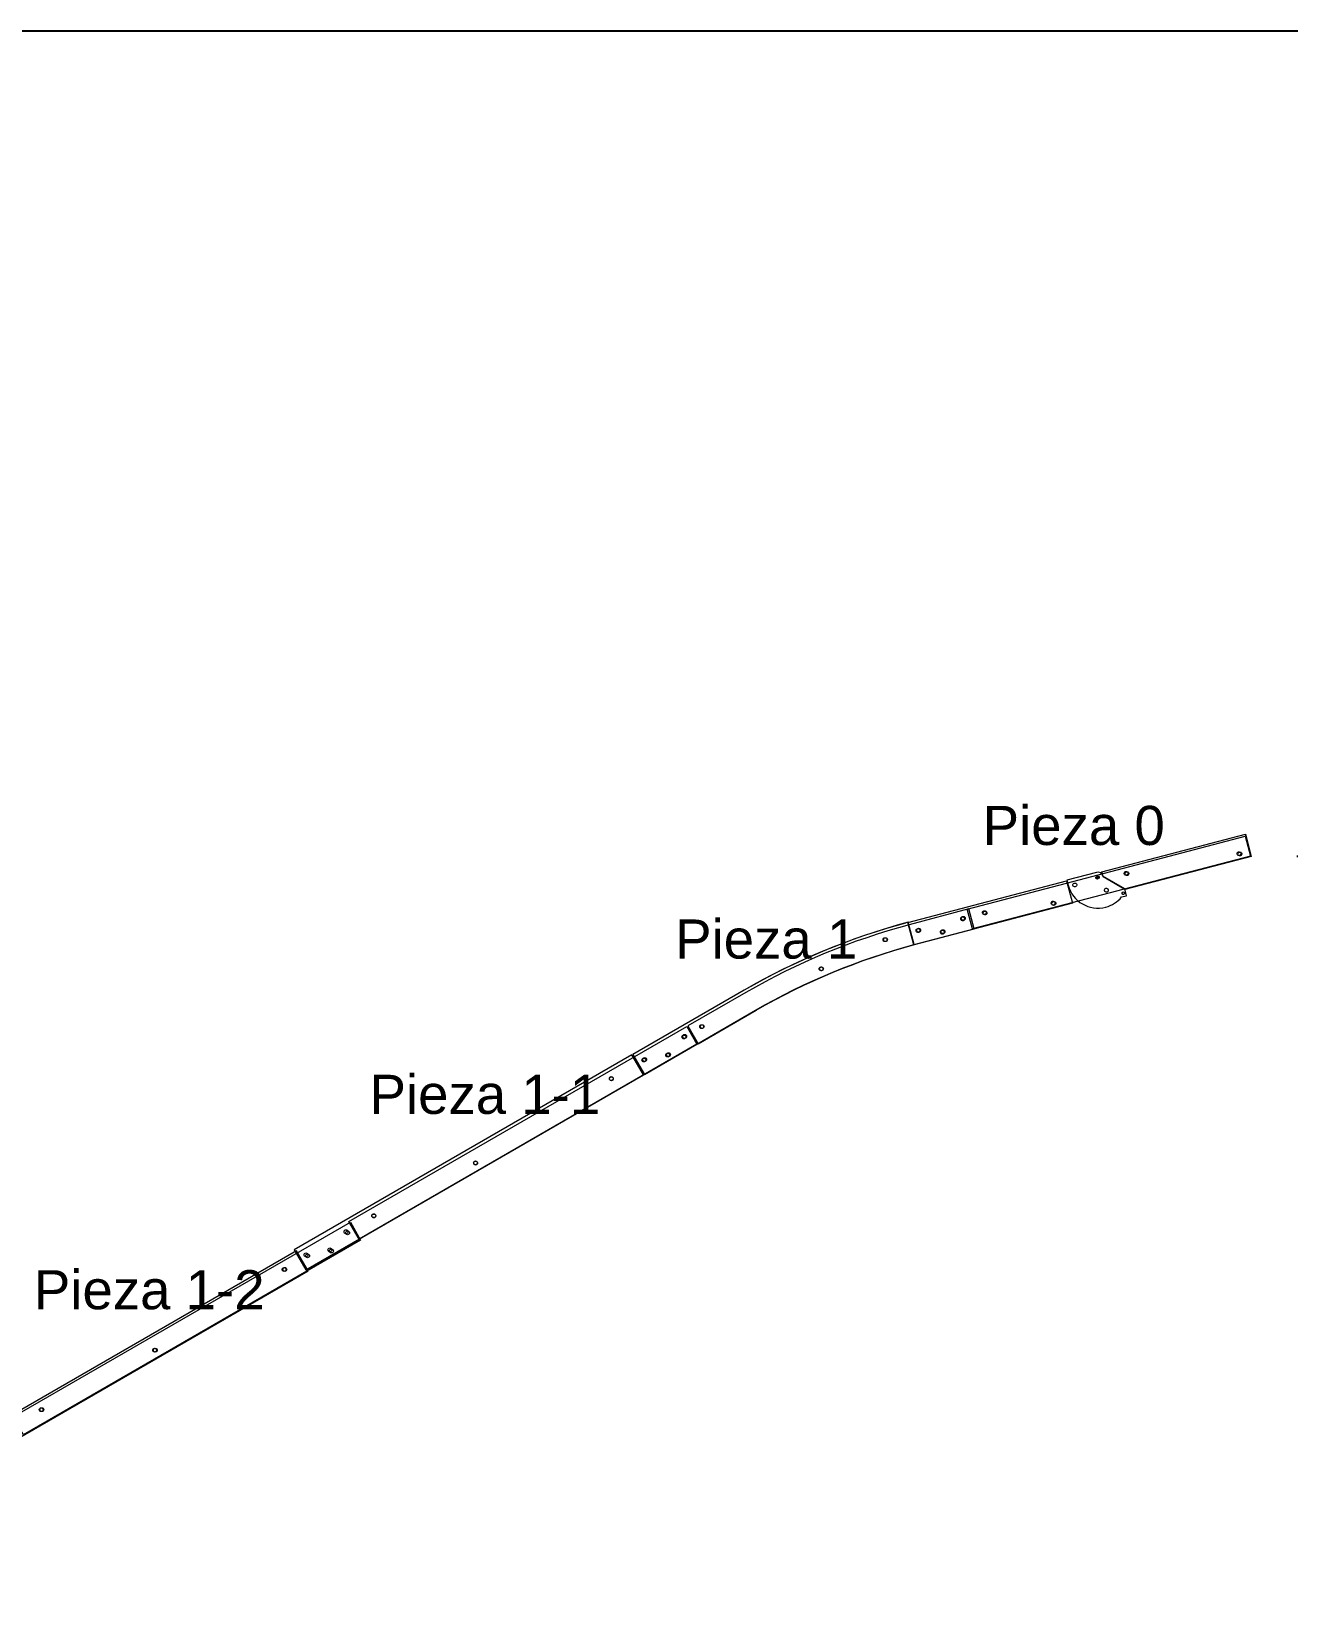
# Model space of a CAD drawing. Header units: millimetres. Extents: x -47944 to 26607, y -7127 to 10342.
# Drawn here: x -37743 to -35029, y -690 to 2684 of the extents above; entities that cross this region are included whole.
import ezdxf

# ---------------------------------------------------------------- set-up
doc = ezdxf.new("R2010")
doc.units = ezdxf.units.MM
doc.header["$MEASUREMENT"] = 0
doc.layers.add('CORTE', color=5, linetype='Continuous', lineweight=0)
doc.layers.add('MARCADO DE PISTAS', color=1, linetype='Continuous', lineweight=0)
doc.layers.add('PREDETERMINADO', color=7, linetype='Continuous')
doc.styles.add('PREDETERMINADO', font='arial.ttf')
doc.dimstyles.new('ESTILO DE COTA 01', dxfattribs={"dimscale": 200, "dimtxt": 1, "dimasz": 1, "dimexe": 0.5, "dimexo": 0.5, "dimgap": 0.09, "dimtad": 1, "dimtoh": 1, "dimzin": 1, "dimdsep": 46, "dimtxsty": 'PREDETERMINADO', "dimcen": 0.5, "dimazin": 0, "dimtfac": 1, "dimtdec": 4, "dimtix": 1, "dimtmove": 0, "dimatfit": 3, "dimfxl": 1, "dimtolj": 1, "dimtzin": 1, "dimarcsym": 0})

# ---------------------------------------------------------------- blocks, each defined once
blk = doc.blocks.new('BLOCK 165')
at = {"layer": 'CORTE', "color": 255, "lineweight": 5}
blk.add_open_spline([(8.8336, 5.2893), (8.8336, 5.2924), (8.8311, 5.2949), (8.828, 5.2949), (8.8249, 5.2949), (8.8224, 5.2924), (8.8224, 5.2893), (8.8224, 5.2862), (8.8249, 5.2837), (8.828, 5.2837), (8.8311, 5.2837), (8.8336, 5.2862), (8.8336, 5.2893), (8.8336, 5.2893), (8.8336, 5.2893), (8.8336, 5.2893)], degree=3, knots=[0, 0, 0, 0, 1, 1, 1, 2, 2, 2, 3, 3, 3, 4, 4, 4, 5, 5, 5, 5], dxfattribs=at)
blk = doc.blocks.new('BLOCK 166')
at = {"layer": 'CORTE', "color": 255, "lineweight": 5}
blk.add_open_spline([(9.1295, 5.443), (9.1295, 5.4461), (9.127, 5.4486), (9.1239, 5.4486), (9.1208, 5.4486), (9.1183, 5.4461), (9.1183, 5.443), (9.1183, 5.4399), (9.1208, 5.4373), (9.1239, 5.4373), (9.127, 5.4373), (9.1295, 5.4399), (9.1295, 5.443), (9.1295, 5.443), (9.1295, 5.443), (9.1295, 5.443)], degree=3, knots=[0, 0, 0, 0, 1, 1, 1, 2, 2, 2, 3, 3, 3, 4, 4, 4, 5, 5, 5, 5], dxfattribs=at)
blk = doc.blocks.new('BLOCK 167')
at = {"layer": 'CORTE', "color": 255, "lineweight": 5}
blk.add_open_spline([(9.5245, 5.6882), (9.5245, 5.6913), (9.522, 5.6938), (9.5189, 5.6938), (9.5158, 5.6938), (9.5133, 5.6913), (9.5133, 5.6882), (9.5133, 5.6851), (9.5158, 5.6826), (9.5189, 5.6826), (9.522, 5.6826), (9.5245, 5.6851), (9.5245, 5.6882), (9.5245, 5.6882), (9.5245, 5.6882), (9.5245, 5.6882)], degree=3, knots=[0, 0, 0, 0, 1, 1, 1, 2, 2, 2, 3, 3, 3, 4, 4, 4, 5, 5, 5, 5], dxfattribs=at)
blk = doc.blocks.new('BLOCK 168')
at = {"layer": 'CORTE', "color": 255, "lineweight": 5}
blk.add_lwpolyline([(9.579, 5.7574), (8.5965, 5.1902), (8.6301, 5.132), (9.6126, 5.6992), (9.579, 5.7574)], dxfattribs=at)
blk = doc.blocks.new('BLOCK 169')
at = {"layer": 'CORTE', "color": 255, "lineweight": 5}
blk.add_open_spline([(8.6365, 5.1755), (8.6365, 5.1787), (8.634, 5.1812), (8.6309, 5.1812), (8.6277, 5.1812), (8.6252, 5.1787), (8.6252, 5.1755), (8.6252, 5.1724), (8.6277, 5.1699), (8.6309, 5.1699), (8.634, 5.1699), (8.6365, 5.1724), (8.6365, 5.1755), (8.6365, 5.1755), (8.6365, 5.1755), (8.6365, 5.1755)], degree=3, knots=[0, 0, 0, 0, 1, 1, 1, 2, 2, 2, 3, 3, 3, 4, 4, 4, 5, 5, 5, 5], dxfattribs=at)
blk = doc.blocks.new('BLOCK 170')
at = {"layer": 'CORTE', "color": 255, "lineweight": 5}
blk.add_open_spline([(8.7059, 5.1897), (8.7059, 5.1929), (8.7033, 5.1954), (8.7002, 5.1954), (8.6971, 5.1954), (8.6946, 5.1929), (8.6946, 5.1897), (8.6946, 5.1866), (8.6971, 5.184), (8.7002, 5.184), (8.7033, 5.184), (8.7059, 5.1866), (8.7059, 5.1897), (8.7059, 5.1897), (8.7059, 5.1897), (8.7059, 5.1897)], degree=3, knots=[0, 0, 0, 0, 1, 1, 1, 2, 2, 2, 3, 3, 3, 4, 4, 4, 5, 5, 5, 5], dxfattribs=at)
blk = doc.blocks.new('BLOCK 171')
at = {"layer": 'CORTE', "color": 255, "lineweight": 5}
blk.add_open_spline([(8.7529, 5.2427), (8.7529, 5.2458), (8.7503, 5.2484), (8.7472, 5.2484), (8.744, 5.2484), (8.7415, 5.2458), (8.7415, 5.2427), (8.7415, 5.2395), (8.744, 5.237), (8.7472, 5.237), (8.7503, 5.237), (8.7529, 5.2395), (8.7529, 5.2427), (8.7529, 5.2427), (8.7529, 5.2427), (8.7529, 5.2427)], degree=3, knots=[0, 0, 0, 0, 1, 1, 1, 2, 2, 2, 3, 3, 3, 4, 4, 4, 5, 5, 5, 5], dxfattribs=at)
blk = doc.blocks.new('BLOCK 164')
at = {"layer": 'CORTE'}
for name in ['BLOCK 168', 'BLOCK 167', 'BLOCK 166', 'BLOCK 165', 'BLOCK 171', 'BLOCK 170', 'BLOCK 169']:
    blk.add_blockref(name, (0, 0), dxfattribs=at)
blk = doc.blocks.new('BLOCK 173')
at = {"layer": 'CORTE', "color": 255, "lineweight": 5}
blk.add_open_spline([(9.0469, 4.7697), (9.0469, 4.7729), (9.0444, 4.7753), (9.0413, 4.7753), (9.0382, 4.7753), (9.0357, 4.7729), (9.0357, 4.7697), (9.0357, 4.7667), (9.0382, 4.7642), (9.0413, 4.7642), (9.0444, 4.7642), (9.0469, 4.7667), (9.0469, 4.7697), (9.0469, 4.7697), (9.0469, 4.7697), (9.0469, 4.7697)], degree=3, knots=[0, 0, 0, 0, 1, 1, 1, 2, 2, 2, 3, 3, 3, 4, 4, 4, 5, 5, 5, 5], dxfattribs=at)
blk = doc.blocks.new('BLOCK 174')
at = {"layer": 'CORTE', "color": 255, "lineweight": 5}
blk.add_open_spline([(9.3429, 4.9234), (9.3429, 4.9265), (9.3403, 4.929), (9.3373, 4.929), (9.3342, 4.929), (9.3317, 4.9265), (9.3317, 4.9234), (9.3317, 4.9203), (9.3342, 4.9178), (9.3373, 4.9178), (9.3403, 4.9178), (9.3429, 4.9203), (9.3429, 4.9234), (9.3429, 4.9234), (9.3429, 4.9234), (9.3429, 4.9234)], degree=3, knots=[0, 0, 0, 0, 1, 1, 1, 2, 2, 2, 3, 3, 3, 4, 4, 4, 5, 5, 5, 5], dxfattribs=at)
blk = doc.blocks.new('BLOCK 175')
at = {"layer": 'CORTE', "color": 255, "lineweight": 5}
blk.add_open_spline([(9.7378, 5.1686), (9.7378, 5.1718), (9.7353, 5.1742), (9.7322, 5.1742), (9.7291, 5.1742), (9.7267, 5.1718), (9.7267, 5.1686), (9.7267, 5.1656), (9.7291, 5.163), (9.7322, 5.163), (9.7353, 5.163), (9.7378, 5.1656), (9.7378, 5.1686), (9.7378, 5.1686), (9.7378, 5.1686), (9.7378, 5.1686)], degree=3, knots=[0, 0, 0, 0, 1, 1, 1, 2, 2, 2, 3, 3, 3, 4, 4, 4, 5, 5, 5, 5], dxfattribs=at)
blk = doc.blocks.new('BLOCK 176')
at = {"layer": 'CORTE', "color": 255, "lineweight": 5}
blk.add_lwpolyline([(9.981, 5.2692), (8.9986, 4.702), (8.9687, 4.7537), (9.9512, 5.3209), (9.981, 5.2692)], dxfattribs=at)
blk = doc.blocks.new('BLOCK 177')
at = {"layer": 'CORTE', "color": 255, "lineweight": 5}
blk.add_open_spline([(9.8323, 5.2231), (9.8323, 5.2263), (9.8298, 5.2288), (9.8266, 5.2288), (9.8235, 5.2288), (9.821, 5.2263), (9.821, 5.2231), (9.821, 5.22), (9.8235, 5.2175), (9.8266, 5.2175), (9.8298, 5.2175), (9.8323, 5.22), (9.8323, 5.2231), (9.8323, 5.2231), (9.8323, 5.2231), (9.8323, 5.2231)], degree=3, knots=[0, 0, 0, 0, 1, 1, 1, 2, 2, 2, 3, 3, 3, 4, 4, 4, 5, 5, 5, 5], dxfattribs=at)
blk = doc.blocks.new('BLOCK 178')
at = {"layer": 'CORTE', "color": 255, "lineweight": 5}
blk.add_open_spline([(9.9017, 5.2374), (9.9017, 5.2405), (9.8992, 5.243), (9.896, 5.243), (9.8929, 5.243), (9.8903, 5.2405), (9.8903, 5.2374), (9.8903, 5.2342), (9.8929, 5.2317), (9.896, 5.2317), (9.8992, 5.2317), (9.9017, 5.2342), (9.9017, 5.2374), (9.9017, 5.2374), (9.9017, 5.2374), (9.9017, 5.2374)], degree=3, knots=[0, 0, 0, 0, 1, 1, 1, 2, 2, 2, 3, 3, 3, 4, 4, 4, 5, 5, 5, 5], dxfattribs=at)
blk = doc.blocks.new('BLOCK 179')
at = {"layer": 'CORTE', "color": 255, "lineweight": 5}
blk.add_open_spline([(9.9487, 5.2903), (9.9487, 5.2935), (9.9462, 5.296), (9.943, 5.296), (9.9399, 5.296), (9.9373, 5.2935), (9.9373, 5.2903), (9.9373, 5.2872), (9.9399, 5.2847), (9.943, 5.2847), (9.9462, 5.2847), (9.9487, 5.2872), (9.9487, 5.2903), (9.9487, 5.2903), (9.9487, 5.2903), (9.9487, 5.2903)], degree=3, knots=[0, 0, 0, 0, 1, 1, 1, 2, 2, 2, 3, 3, 3, 4, 4, 4, 5, 5, 5, 5], dxfattribs=at)
blk = doc.blocks.new('BLOCK 172')
at = {"layer": 'CORTE'}
for name in ['BLOCK 176', 'BLOCK 179', 'BLOCK 178', 'BLOCK 177', 'BLOCK 175', 'BLOCK 174', 'BLOCK 173']:
    blk.add_blockref(name, (0, 0), dxfattribs=at)
blk = doc.blocks.new('*D266')
at = {"layer": 'Defpoints', "color": 0}
for p in [(-35111.9, 903.8), (-35111.9, -1076.2), (-34524.3, -1076.2)]:
    blk.add_point(p, dxfattribs=at)
at = {"layer": 'MARCADO DE PISTAS', "color": 0, "lineweight": -2}
for p, q in [((-35011.9, 903.8), (-34424.3, 903.8)), ((-34524.3, 703.8), (-34524.3, -876.2)), ((-35011.9, -1076.2), (-34424.3, -1076.2))]:
    blk.add_line(p, q, dxfattribs=at)
at = {"layer": 'MARCADO DE PISTAS', "color": 0}
for points in [[(-34491, 703.8), (-34557.7, 703.8), (-34524.3, 903.8)], [(-34557.7, -876.2), (-34491, -876.2), (-34524.3, -1076.2)]]:
    blk.add_solid(points, dxfattribs=at)
at = {"layer": 'MARCADO DE PISTAS', "color": 0, "insert": (-34644.4, -86.2), "char_height": 200, "attachment_point": 5, "rotation": 90, "style": 'PREDETERMINADO'}
blk.add_mtext('\\A1;1979.94', dxfattribs=at)
blk = doc.blocks.new('BLOCK 189')
at = {"layer": 'CORTE', "color": 255, "lineweight": 5}
blk.add_open_spline([(9.9826, 5.4444), (9.9826, 5.4475), (9.98, 5.45), (9.977, 5.45), (9.9738, 5.45), (9.9713, 5.4475), (9.9713, 5.4444), (9.9713, 5.4414), (9.9738, 5.4389), (9.977, 5.4389), (9.98, 5.4389), (9.9826, 5.4414), (9.9826, 5.4444), (9.9826, 5.4444), (9.9826, 5.4444), (9.9826, 5.4444)], degree=3, knots=[0, 0, 0, 0, 1, 1, 1, 2, 2, 2, 3, 3, 3, 4, 4, 4, 5, 5, 5, 5], dxfattribs=at)
blk = doc.blocks.new('BLOCK 190')
at = {"layer": 'CORTE', "color": 255, "lineweight": 5}
blk.add_open_spline([(10.3297, 5.6125), (10.3297, 5.6156), (10.3272, 5.6181), (10.3241, 5.6181), (10.321, 5.6181), (10.3185, 5.6156), (10.3185, 5.6125), (10.3185, 5.6094), (10.321, 5.6069), (10.3241, 5.6069), (10.3272, 5.6069), (10.3297, 5.6094), (10.3297, 5.6125), (10.3297, 5.6125), (10.3297, 5.6125), (10.3297, 5.6125)], degree=3, knots=[0, 0, 0, 0, 1, 1, 1, 2, 2, 2, 3, 3, 3, 4, 4, 4, 5, 5, 5, 5], dxfattribs=at)
blk = doc.blocks.new('BLOCK 191')
at = {"layer": 'CORTE', "color": 255, "lineweight": 5}
blk.add_open_spline([(10.5157, 5.6972), (10.5157, 5.7003), (10.5132, 5.7028), (10.5102, 5.7028), (10.5071, 5.7028), (10.5046, 5.7003), (10.5046, 5.6972), (10.5046, 5.6941), (10.5071, 5.6916), (10.5102, 5.6916), (10.5132, 5.6916), (10.5157, 5.6941), (10.5157, 5.6972), (10.5157, 5.6972), (10.5157, 5.6972), (10.5157, 5.6972)], degree=3, knots=[0, 0, 0, 0, 1, 1, 1, 2, 2, 2, 3, 3, 3, 4, 4, 4, 5, 5, 5, 5], dxfattribs=at)
blk = doc.blocks.new('BLOCK 192')
at = {"layer": 'CORTE', "color": 255, "lineweight": 5}
blk.add_open_spline([(10.7676, 5.7292), (10.7676, 5.7292), (10.5946, 5.6828), (10.5946, 5.6828), (10.4333, 5.6396), (10.2784, 5.5754), (10.1338, 5.4919), (10.1338, 5.4919), (9.9654, 5.3947), (9.9654, 5.3947), (9.9654, 5.3947), (9.9356, 5.4464), (9.9356, 5.4464), (9.9356, 5.4464), (10.1039, 5.5436), (10.1039, 5.5436), (10.2531, 5.6297), (10.4128, 5.6959), (10.5792, 5.7405), (10.5792, 5.7405), (10.7522, 5.7868), (10.7522, 5.7868), (10.7522, 5.7868), (10.7676, 5.7292), (10.7676, 5.7292)], degree=3, knots=[0, 0, 0, 0, 1, 1, 1, 2, 2, 2, 3, 3, 3, 4, 4, 4, 5, 5, 5, 6, 6, 6, 7, 7, 7, 8, 8, 8, 8], dxfattribs=at)
blk = doc.blocks.new('BLOCK 193')
at = {"layer": 'CORTE', "color": 255, "lineweight": 5}
blk.add_open_spline([(10.6123, 5.7246), (10.6123, 5.7278), (10.6097, 5.7303), (10.6066, 5.7303), (10.6035, 5.7303), (10.6009, 5.7278), (10.6009, 5.7246), (10.6009, 5.7215), (10.6035, 5.719), (10.6066, 5.719), (10.6097, 5.719), (10.6123, 5.7215), (10.6123, 5.7246), (10.6123, 5.7246), (10.6123, 5.7246), (10.6123, 5.7246)], degree=3, knots=[0, 0, 0, 0, 1, 1, 1, 2, 2, 2, 3, 3, 3, 4, 4, 4, 5, 5, 5, 5], dxfattribs=at)
blk = doc.blocks.new('BLOCK 194')
at = {"layer": 'CORTE', "color": 255, "lineweight": 5}
blk.add_open_spline([(10.6829, 5.7204), (10.6829, 5.7235), (10.6804, 5.7261), (10.6773, 5.7261), (10.6741, 5.7261), (10.6716, 5.7235), (10.6716, 5.7204), (10.6716, 5.7173), (10.6741, 5.7147), (10.6773, 5.7147), (10.6804, 5.7147), (10.6829, 5.7173), (10.6829, 5.7204), (10.6829, 5.7204), (10.6829, 5.7204), (10.6829, 5.7204)], degree=3, knots=[0, 0, 0, 0, 1, 1, 1, 2, 2, 2, 3, 3, 3, 4, 4, 4, 5, 5, 5, 5], dxfattribs=at)
blk = doc.blocks.new('BLOCK 195')
at = {"layer": 'CORTE', "color": 255, "lineweight": 5}
blk.add_open_spline([(10.742, 5.7594), (10.742, 5.7625), (10.7395, 5.7651), (10.7363, 5.7651), (10.7332, 5.7651), (10.7307, 5.7625), (10.7307, 5.7594), (10.7307, 5.7563), (10.7332, 5.7537), (10.7363, 5.7537), (10.7395, 5.7537), (10.742, 5.7563), (10.742, 5.7594), (10.742, 5.7594), (10.742, 5.7594), (10.742, 5.7594)], degree=3, knots=[0, 0, 0, 0, 1, 1, 1, 2, 2, 2, 3, 3, 3, 4, 4, 4, 5, 5, 5, 5], dxfattribs=at)
blk = doc.blocks.new('BLOCK 188')
at = {"layer": 'CORTE'}
for name in ['BLOCK 192', 'BLOCK 193', 'BLOCK 195', 'BLOCK 191', 'BLOCK 194', 'BLOCK 190', 'BLOCK 189']:
    blk.add_blockref(name, (0, 0), dxfattribs=at)
blk = doc.blocks.new('BLOCK 277')
at = {"layer": 'CORTE', "color": 255, "lineweight": 5}
blk.add_lwpolyline([(11.829, 5.856), (11.2916, 5.856), (10.9931, 5.856), (10.9931, 5.9157), (11.2916, 5.9157), (11.829, 5.9157), (11.829, 5.856)], dxfattribs=at)
blk = doc.blocks.new('BLOCK 278')
at = {"layer": 'CORTE', "color": 255, "lineweight": 5}
blk.add_open_spline([(11.0438, 5.8933), (11.0438, 5.8964), (11.0413, 5.8989), (11.0382, 5.8989), (11.0351, 5.8989), (11.0326, 5.8964), (11.0326, 5.8933), (11.0326, 5.8902), (11.0351, 5.8877), (11.0382, 5.8877), (11.0413, 5.8877), (11.0438, 5.8902), (11.0438, 5.8933), (11.0438, 5.8933), (11.0438, 5.8933), (11.0438, 5.8933)], degree=3, knots=[0, 0, 0, 0, 1, 1, 1, 2, 2, 2, 3, 3, 3, 4, 4, 4, 5, 5, 5, 5], dxfattribs=at)
blk = doc.blocks.new('BLOCK 279')
at = {"layer": 'CORTE', "color": 255, "lineweight": 5}
blk.add_open_spline([(11.0438, 5.8933), (11.0438, 5.8964), (11.0413, 5.8989), (11.0382, 5.8989), (11.0351, 5.8989), (11.0326, 5.8964), (11.0326, 5.8933), (11.0326, 5.8902), (11.0351, 5.8877), (11.0382, 5.8877), (11.0413, 5.8877), (11.0438, 5.8902), (11.0438, 5.8933), (11.0438, 5.8933), (11.0438, 5.8933), (11.0438, 5.8933)], degree=3, knots=[0, 0, 0, 0, 1, 1, 1, 2, 2, 2, 3, 3, 3, 4, 4, 4, 5, 5, 5, 5], dxfattribs=at)
blk = doc.blocks.new('BLOCK 280')
at = {"layer": 'CORTE', "color": 255, "lineweight": 5}
blk.add_open_spline([(11.2443, 5.8693), (11.2443, 5.8724), (11.2418, 5.8749), (11.2387, 5.8749), (11.2356, 5.8749), (11.2331, 5.8724), (11.2331, 5.8693), (11.2331, 5.8662), (11.2356, 5.8637), (11.2387, 5.8637), (11.2418, 5.8637), (11.2443, 5.8662), (11.2443, 5.8693), (11.2443, 5.8693), (11.2443, 5.8693), (11.2443, 5.8693)], degree=3, knots=[0, 0, 0, 0, 1, 1, 1, 2, 2, 2, 3, 3, 3, 4, 4, 4, 5, 5, 5, 5], dxfattribs=at)
blk = doc.blocks.new('BLOCK 281')
at = {"layer": 'CORTE', "color": 255, "lineweight": 5}
blk.add_open_spline([(11.4719, 5.8992), (11.4719, 5.9023), (11.4694, 5.9048), (11.4663, 5.9048), (11.4632, 5.9048), (11.4607, 5.9023), (11.4607, 5.8992), (11.4607, 5.8961), (11.4632, 5.8936), (11.4663, 5.8936), (11.4694, 5.8936), (11.4719, 5.8961), (11.4719, 5.8992), (11.4719, 5.8992), (11.4719, 5.8992), (11.4719, 5.8992)], degree=3, knots=[0, 0, 0, 0, 1, 1, 1, 2, 2, 2, 3, 3, 3, 4, 4, 4, 5, 5, 5, 5], dxfattribs=at)
blk = doc.blocks.new('BLOCK 282')
at = {"layer": 'CORTE', "color": 255, "lineweight": 5}
blk.add_open_spline([(11.804, 5.8712), (11.804, 5.8743), (11.8015, 5.8768), (11.7985, 5.8768), (11.7954, 5.8768), (11.7928, 5.8743), (11.7928, 5.8712), (11.7928, 5.8681), (11.7954, 5.8656), (11.7985, 5.8656), (11.8015, 5.8656), (11.804, 5.8681), (11.804, 5.8712), (11.804, 5.8712), (11.804, 5.8712), (11.804, 5.8712)], degree=3, knots=[0, 0, 0, 0, 1, 1, 1, 2, 2, 2, 3, 3, 3, 4, 4, 4, 5, 5, 5, 5], dxfattribs=at)
blk = doc.blocks.new('BLOCK 283')
at = {"layer": 'CORTE', "color": 255, "lineweight": 5}
blk.add_open_spline([(11.3849, 5.9083), (11.3849, 5.9103), (11.3832, 5.912), (11.3812, 5.912), (11.3791, 5.912), (11.3775, 5.9103), (11.3775, 5.9083), (11.3775, 5.9062), (11.3791, 5.9045), (11.3812, 5.9045), (11.3832, 5.9045), (11.3849, 5.9062), (11.3849, 5.9083)], degree=3, knots=[0, 0, 0, 0, 1, 1, 1, 2, 2, 2, 3, 3, 3, 4, 4, 4, 4], dxfattribs=at)
blk = doc.blocks.new('BLOCK 276')
at = {"layer": 'CORTE'}
for name in ['BLOCK 277', 'BLOCK 278', 'BLOCK 279', 'BLOCK 280', 'BLOCK 283', 'BLOCK 281', 'BLOCK 282']:
    blk.add_blockref(name, (0, 0), dxfattribs=at)
blk = doc.blocks.new('BLOCK 257')
at = {"layer": 'CORTE', "color": 255, "lineweight": 5}
blk.add_open_spline([(11.2916, 6.0839), (11.2916, 6.0344), (11.3317, 5.9944), (11.3812, 5.9944), (11.3999, 5.9944), (11.4182, 6.0002), (11.4334, 6.0112)], degree=3, knots=[0, 0, 0, 0, 1, 1, 1, 2, 2, 2, 2], dxfattribs=at)
blk = doc.blocks.new('BLOCK 258')
at = {"layer": 'CORTE', "color": 255, "lineweight": 5}
blk.add_lwpolyline([(11.2916, 6.0988), (11.2916, 6.0839)], dxfattribs=at)
blk = doc.blocks.new('BLOCK 259')
at = {"layer": 'CORTE', "color": 255, "lineweight": 5}
blk.add_lwpolyline([(11.3812, 6.0988), (11.2916, 6.0988)], dxfattribs=at)
blk = doc.blocks.new('BLOCK 260')
at = {"layer": 'CORTE', "color": 255, "lineweight": 5}
blk.add_open_spline([(11.3961, 6.0839), (11.3961, 6.0922), (11.3894, 6.0988), (11.3812, 6.0988)], degree=3, dxfattribs=at)
blk = doc.blocks.new('BLOCK 261')
at = {"layer": 'CORTE', "color": 255, "lineweight": 5}
blk.add_lwpolyline([(11.4484, 6.0317), (11.3961, 6.0839)], dxfattribs=at)
blk = doc.blocks.new('BLOCK 262')
at = {"layer": 'CORTE', "color": 255, "lineweight": 5}
blk.add_open_spline([(11.3849, 6.0839), (11.3849, 6.086), (11.3832, 6.0876), (11.3812, 6.0876), (11.3791, 6.0876), (11.3775, 6.086), (11.3775, 6.0839), (11.3775, 6.0818), (11.3791, 6.0802), (11.3812, 6.0802), (11.3832, 6.0802), (11.3849, 6.0818), (11.3849, 6.0839)], degree=3, knots=[0, 0, 0, 0, 1, 1, 1, 2, 2, 2, 3, 3, 3, 4, 4, 4, 4], dxfattribs=at)
blk = doc.blocks.new('BLOCK 263')
at = {"layer": 'CORTE', "color": 255, "lineweight": 5}
blk.add_open_spline([(11.4446, 6.0206), (11.4446, 6.0226), (11.4429, 6.0243), (11.4409, 6.0243), (11.4388, 6.0243), (11.4371, 6.0226), (11.4371, 6.0206), (11.4371, 6.0185), (11.4388, 6.0168), (11.4409, 6.0168), (11.4429, 6.0168), (11.4446, 6.0185), (11.4446, 6.0206), (11.4446, 6.0206), (11.4446, 6.0206), (11.4446, 6.0206)], degree=3, knots=[0, 0, 0, 0, 1, 1, 1, 2, 2, 2, 3, 3, 3, 4, 4, 4, 5, 5, 5, 5], dxfattribs=at)
blk = doc.blocks.new('BLOCK 264')
at = {"layer": 'CORTE', "color": 255, "lineweight": 5}
blk.add_lwpolyline([(11.4334, 6.0112), (11.4484, 6.0112)], dxfattribs=at)
blk = doc.blocks.new('BLOCK 265')
at = {"layer": 'CORTE', "color": 255, "lineweight": 5}
blk.add_lwpolyline([(11.4484, 6.0112), (11.4484, 6.0317)], dxfattribs=at)
blk = doc.blocks.new('BLOCK 256')
at = {"layer": 'CORTE'}
for name in ['BLOCK 258', 'BLOCK 259', 'BLOCK 260', 'BLOCK 257', 'BLOCK 262', 'BLOCK 261', 'BLOCK 264', 'BLOCK 263', 'BLOCK 265']:
    blk.add_blockref(name, (0, 0), dxfattribs=at)
blk = doc.blocks.new('BLOCK 266')
at = {"layer": 'CORTE', "color": 255, "lineweight": 5}
blk.add_open_spline([(11.3161, 6.0797), (11.3161, 6.0828), (11.3136, 6.0853), (11.3105, 6.0853), (11.3075, 6.0853), (11.3049, 6.0828), (11.3049, 6.0797), (11.3049, 6.0766), (11.3075, 6.0741), (11.3105, 6.0741), (11.3136, 6.0741), (11.3161, 6.0766), (11.3161, 6.0797), (11.3161, 6.0797), (11.3161, 6.0797), (11.3161, 6.0797)], degree=3, knots=[0, 0, 0, 0, 1, 1, 1, 2, 2, 2, 3, 3, 3, 4, 4, 4, 5, 5, 5, 5], dxfattribs=at)
blk = doc.blocks.new('BLOCK 267')
at = {"layer": 'CORTE', "color": 255, "lineweight": 5}
blk.add_open_spline([(11.401, 6.0417), (11.401, 6.0448), (11.3985, 6.0473), (11.3954, 6.0473), (11.3923, 6.0473), (11.3898, 6.0448), (11.3898, 6.0417), (11.3898, 6.0386), (11.3923, 6.0361), (11.3954, 6.0361), (11.3985, 6.0361), (11.401, 6.0386), (11.401, 6.0417), (11.401, 6.0417), (11.401, 6.0417), (11.401, 6.0417)], degree=3, knots=[0, 0, 0, 0, 1, 1, 1, 2, 2, 2, 3, 3, 3, 4, 4, 4, 5, 5, 5, 5], dxfattribs=at)
blk = doc.blocks.new('BLOCK 255')
at = {"layer": 'CORTE'}
for name in ['BLOCK 256', 'BLOCK 266', 'BLOCK 267']:
    blk.add_blockref(name, (0, 0), dxfattribs=at)
blk = doc.blocks.new('BLOCK 157')
at = {"layer": 'CORTE', "color": 255, "lineweight": 5}
blk.add_open_spline([(8.0636, 4.3494), (8.0636, 4.3525), (8.0611, 4.355), (8.058, 4.355), (8.0549, 4.355), (8.0524, 4.3525), (8.0524, 4.3494), (8.0524, 4.3463), (8.0549, 4.3438), (8.058, 4.3438), (8.0611, 4.3438), (8.0636, 4.3463), (8.0636, 4.3494), (8.0636, 4.3494), (8.0636, 4.3494), (8.0636, 4.3494)], degree=3, knots=[0, 0, 0, 0, 1, 1, 1, 2, 2, 2, 3, 3, 3, 4, 4, 4, 5, 5, 5, 5], dxfattribs=at)
blk = doc.blocks.new('BLOCK 158')
at = {"layer": 'CORTE', "color": 255, "lineweight": 5}
blk.add_open_spline([(8.3936, 4.5227), (8.3936, 4.5258), (8.391, 4.5283), (8.3879, 4.5283), (8.3848, 4.5283), (8.3824, 4.5258), (8.3824, 4.5227), (8.3824, 4.5196), (8.3848, 4.5171), (8.3879, 4.5171), (8.391, 4.5171), (8.3936, 4.5196), (8.3936, 4.5227), (8.3936, 4.5227), (8.3936, 4.5227), (8.3936, 4.5227)], degree=3, knots=[0, 0, 0, 0, 1, 1, 1, 2, 2, 2, 3, 3, 3, 4, 4, 4, 5, 5, 5, 5], dxfattribs=at)
blk = doc.blocks.new('BLOCK 159')
at = {"layer": 'CORTE', "color": 255, "lineweight": 5}
blk.add_open_spline([(8.7701, 4.7573), (8.7701, 4.7604), (8.7676, 4.7629), (8.7645, 4.7629), (8.7615, 4.7629), (8.7589, 4.7604), (8.7589, 4.7573), (8.7589, 4.7543), (8.7615, 4.7517), (8.7645, 4.7517), (8.7676, 4.7517), (8.7701, 4.7543), (8.7701, 4.7573), (8.7701, 4.7573), (8.7701, 4.7573), (8.7701, 4.7573)], degree=3, knots=[0, 0, 0, 0, 1, 1, 1, 2, 2, 2, 3, 3, 3, 4, 4, 4, 5, 5, 5, 5], dxfattribs=at)
blk = doc.blocks.new('BLOCK 160')
at = {"layer": 'CORTE', "color": 255, "lineweight": 5}
blk.add_lwpolyline([(8.0067, 4.2767), (7.9768, 4.3284), (8.9575, 4.8946), (8.9873, 4.8429), (8.0067, 4.2767)], dxfattribs=at)
blk = doc.blocks.new('BLOCK 161')
at = {"layer": 'CORTE', "color": 255, "lineweight": 5}
blk.add_open_spline([(8.8386, 4.7968), (8.8386, 4.8), (8.8361, 4.8025), (8.833, 4.8025), (8.8298, 4.8025), (8.8273, 4.8), (8.8273, 4.7968), (8.8273, 4.7937), (8.8298, 4.7912), (8.833, 4.7912), (8.8361, 4.7912), (8.8386, 4.7937), (8.8386, 4.7968), (8.8386, 4.7968), (8.8386, 4.7968), (8.8386, 4.7968)], degree=3, knots=[0, 0, 0, 0, 1, 1, 1, 2, 2, 2, 3, 3, 3, 4, 4, 4, 5, 5, 5, 5], dxfattribs=at)
blk = doc.blocks.new('BLOCK 162')
at = {"layer": 'CORTE', "color": 255, "lineweight": 5}
blk.add_open_spline([(8.908, 4.811), (8.908, 4.8142), (8.9054, 4.8167), (8.9023, 4.8167), (8.8992, 4.8167), (8.8967, 4.8142), (8.8967, 4.811), (8.8967, 4.8079), (8.8992, 4.8054), (8.9023, 4.8054), (8.9054, 4.8054), (8.908, 4.8079), (8.908, 4.811), (8.908, 4.811), (8.908, 4.811), (8.908, 4.811)], degree=3, knots=[0, 0, 0, 0, 1, 1, 1, 2, 2, 2, 3, 3, 3, 4, 4, 4, 5, 5, 5, 5], dxfattribs=at)
blk = doc.blocks.new('BLOCK 163')
at = {"layer": 'CORTE', "color": 255, "lineweight": 5}
blk.add_open_spline([(8.955, 4.864), (8.955, 4.8671), (8.9524, 4.8697), (8.9493, 4.8697), (8.9462, 4.8697), (8.9436, 4.8671), (8.9436, 4.864), (8.9436, 4.8609), (8.9462, 4.8583), (8.9493, 4.8583), (8.9524, 4.8583), (8.955, 4.8609), (8.955, 4.864), (8.955, 4.864), (8.955, 4.864), (8.955, 4.864)], degree=3, knots=[0, 0, 0, 0, 1, 1, 1, 2, 2, 2, 3, 3, 3, 4, 4, 4, 5, 5, 5, 5], dxfattribs=at)
blk = doc.blocks.new('BLOCK 156')
at = {"layer": 'CORTE'}
for name in ['BLOCK 160', 'BLOCK 163', 'BLOCK 161', 'BLOCK 162', 'BLOCK 159', 'BLOCK 158', 'BLOCK 157']:
    blk.add_blockref(name, (0, 0), dxfattribs=at)
blk = doc.blocks.new('BLOCK 252')
at = {"layer": 'CORTE', "color": 255, "lineweight": 5}
blk.add_open_spline([(11.829, 6.2467), (11.829, 6.2467), (11.829, 6.187), (11.829, 6.187), (11.829, 6.187), (11.829, 6.2542), (11.829, 6.2542), (11.829, 6.2542), (11.829, 6.187), (11.829, 6.187), (11.829, 6.187), (11.4484, 6.187), (11.4484, 6.187), (11.4484, 6.187), (11.3971, 6.2383), (11.3971, 6.2383), (11.3971, 6.2383), (11.3971, 6.2542), (11.3971, 6.2542), (11.3971, 6.2542), (11.829, 6.2542), (11.829, 6.2542)], degree=3, knots=[0, 0, 0, 0, 1, 1, 1, 2, 2, 2, 3, 3, 3, 4, 4, 4, 5, 5, 5, 6, 6, 6, 7, 7, 7, 7], dxfattribs=at)
blk = doc.blocks.new('BLOCK 253')
at = {"layer": 'CORTE', "color": 255, "lineweight": 5}
blk.add_open_spline([(11.4719, 6.2302), (11.4719, 6.2332), (11.4694, 6.2358), (11.4663, 6.2358), (11.4632, 6.2358), (11.4607, 6.2332), (11.4607, 6.2302), (11.4607, 6.2271), (11.4632, 6.2246), (11.4663, 6.2246), (11.4694, 6.2246), (11.4719, 6.2271), (11.4719, 6.2302), (11.4719, 6.2302), (11.4719, 6.2302), (11.4719, 6.2302)], degree=3, knots=[0, 0, 0, 0, 1, 1, 1, 2, 2, 2, 3, 3, 3, 4, 4, 4, 5, 5, 5, 5], dxfattribs=at)
blk = doc.blocks.new('BLOCK 254')
at = {"layer": 'CORTE', "color": 255, "lineweight": 5}
blk.add_open_spline([(11.804, 6.2022), (11.804, 6.2053), (11.8015, 6.2078), (11.7985, 6.2078), (11.7954, 6.2078), (11.7928, 6.2053), (11.7928, 6.2022), (11.7928, 6.1991), (11.7954, 6.1966), (11.7985, 6.1966), (11.8015, 6.1966), (11.804, 6.1991), (11.804, 6.2022), (11.804, 6.2022), (11.804, 6.2022), (11.804, 6.2022)], degree=3, knots=[0, 0, 0, 0, 1, 1, 1, 2, 2, 2, 3, 3, 3, 4, 4, 4, 5, 5, 5, 5], dxfattribs=at)
blk = doc.blocks.new('BLOCK 251')
at = {"layer": 'CORTE'}
for name in ['BLOCK 252', 'BLOCK 253', 'BLOCK 254']:
    blk.add_blockref(name, (0, 0), dxfattribs=at)
blk = doc.blocks.new('BLOCK 269')
at = {"layer": 'CORTE', "color": 255, "lineweight": 5}
blk.add_open_spline([(11.0438, 6.2243), (11.0438, 6.2274), (11.0413, 6.2299), (11.0382, 6.2299), (11.0351, 6.2299), (11.0326, 6.2274), (11.0326, 6.2243), (11.0326, 6.2212), (11.0351, 6.2187), (11.0382, 6.2187), (11.0413, 6.2187), (11.0438, 6.2212), (11.0438, 6.2243), (11.0438, 6.2243), (11.0438, 6.2243), (11.0438, 6.2243)], degree=3, knots=[0, 0, 0, 0, 1, 1, 1, 2, 2, 2, 3, 3, 3, 4, 4, 4, 5, 5, 5, 5], dxfattribs=at)
blk = doc.blocks.new('BLOCK 270')
at = {"layer": 'CORTE', "color": 255, "lineweight": 5}
blk.add_open_spline([(11.0438, 6.2243), (11.0438, 6.2274), (11.0413, 6.2299), (11.0382, 6.2299), (11.0351, 6.2299), (11.0326, 6.2274), (11.0326, 6.2243), (11.0326, 6.2212), (11.0351, 6.2187), (11.0382, 6.2187), (11.0413, 6.2187), (11.0438, 6.2212), (11.0438, 6.2243), (11.0438, 6.2243), (11.0438, 6.2243), (11.0438, 6.2243)], degree=3, knots=[0, 0, 0, 0, 1, 1, 1, 2, 2, 2, 3, 3, 3, 4, 4, 4, 5, 5, 5, 5], dxfattribs=at)
blk = doc.blocks.new('BLOCK 271')
at = {"layer": 'CORTE', "color": 255, "lineweight": 5}
blk.add_lwpolyline([(10.814, 6.187), (10.814, 6.2542), (11.2909, 6.2542), (11.2909, 6.187), (10.814, 6.187)], dxfattribs=at)
blk = doc.blocks.new('BLOCK 272')
at = {"layer": 'CORTE', "color": 255, "lineweight": 5}
blk.add_open_spline([(10.842, 6.2243), (10.842, 6.2274), (10.8395, 6.23), (10.8363, 6.23), (10.8332, 6.23), (10.8307, 6.2274), (10.8307, 6.2243), (10.8307, 6.2212), (10.8332, 6.2186), (10.8363, 6.2186), (10.8395, 6.2186), (10.842, 6.2212), (10.842, 6.2243), (10.842, 6.2243), (10.842, 6.2243), (10.842, 6.2243)], degree=3, knots=[0, 0, 0, 0, 1, 1, 1, 2, 2, 2, 3, 3, 3, 4, 4, 4, 5, 5, 5, 5], dxfattribs=at)
blk = doc.blocks.new('BLOCK 273')
at = {"layer": 'CORTE', "color": 255, "lineweight": 5}
blk.add_open_spline([(10.9092, 6.2019), (10.9092, 6.2051), (10.9066, 6.2076), (10.9035, 6.2076), (10.9004, 6.2076), (10.8979, 6.2051), (10.8979, 6.2019), (10.8979, 6.1988), (10.9004, 6.1963), (10.9035, 6.1963), (10.9066, 6.1963), (10.9092, 6.1988), (10.9092, 6.2019), (10.9092, 6.2019), (10.9092, 6.2019), (10.9092, 6.2019)], degree=3, knots=[0, 0, 0, 0, 1, 1, 1, 2, 2, 2, 3, 3, 3, 4, 4, 4, 5, 5, 5, 5], dxfattribs=at)
blk = doc.blocks.new('BLOCK 274')
at = {"layer": 'CORTE', "color": 255, "lineweight": 5}
blk.add_open_spline([(10.9764, 6.2243), (10.9764, 6.2274), (10.9738, 6.23), (10.9707, 6.23), (10.9675, 6.23), (10.965, 6.2274), (10.965, 6.2243), (10.965, 6.2212), (10.9675, 6.2186), (10.9707, 6.2186), (10.9738, 6.2186), (10.9764, 6.2212), (10.9764, 6.2243), (10.9764, 6.2243), (10.9764, 6.2243), (10.9764, 6.2243)], degree=3, knots=[0, 0, 0, 0, 1, 1, 1, 2, 2, 2, 3, 3, 3, 4, 4, 4, 5, 5, 5, 5], dxfattribs=at)
blk = doc.blocks.new('BLOCK 275')
at = {"layer": 'CORTE', "color": 255, "lineweight": 5}
blk.add_open_spline([(11.2443, 6.2003), (11.2443, 6.2034), (11.2418, 6.2059), (11.2387, 6.2059), (11.2356, 6.2059), (11.2331, 6.2034), (11.2331, 6.2003), (11.2331, 6.1972), (11.2356, 6.1947), (11.2387, 6.1947), (11.2418, 6.1947), (11.2443, 6.1972), (11.2443, 6.2003), (11.2443, 6.2003), (11.2443, 6.2003), (11.2443, 6.2003)], degree=3, knots=[0, 0, 0, 0, 1, 1, 1, 2, 2, 2, 3, 3, 3, 4, 4, 4, 5, 5, 5, 5], dxfattribs=at)
blk = doc.blocks.new('BLOCK 268')
at = {"layer": 'CORTE'}
for name in ['BLOCK 271', 'BLOCK 272', 'BLOCK 273', 'BLOCK 274', 'BLOCK 269', 'BLOCK 270', 'BLOCK 275']:
    blk.add_blockref(name, (0, 0), dxfattribs=at)
blk = doc.blocks.new('BLOCK 149')
at = {"layer": 'CORTE', "color": 255, "lineweight": 5}
blk.add_lwpolyline([(7.6689, 4.4814), (7.7027, 4.4234), (8.6834, 4.9896), (8.6498, 5.0477), (7.6689, 4.4814)], dxfattribs=at)
blk = doc.blocks.new('BLOCK 150')
at = {"layer": 'CORTE', "color": 255, "lineweight": 5}
blk.add_open_spline([(7.9147, 4.5857), (7.9147, 4.5887), (7.9122, 4.5913), (7.9091, 4.5913), (7.906, 4.5913), (7.9035, 4.5887), (7.9035, 4.5857), (7.9035, 4.5825), (7.906, 4.5801), (7.9091, 4.5801), (7.9122, 4.5801), (7.9147, 4.5825), (7.9147, 4.5857), (7.9147, 4.5857), (7.9147, 4.5857), (7.9147, 4.5857)], degree=3, knots=[0, 0, 0, 0, 1, 1, 1, 2, 2, 2, 3, 3, 3, 4, 4, 4, 5, 5, 5, 5], dxfattribs=at)
blk = doc.blocks.new('BLOCK 151')
at = {"layer": 'CORTE', "color": 255, "lineweight": 5}
blk.add_open_spline([(8.2447, 4.7589), (8.2447, 4.762), (8.2422, 4.7645), (8.2391, 4.7645), (8.236, 4.7645), (8.2335, 4.762), (8.2335, 4.7589), (8.2335, 4.7558), (8.236, 4.7533), (8.2391, 4.7533), (8.2422, 4.7533), (8.2447, 4.7558), (8.2447, 4.7589), (8.2447, 4.7589), (8.2447, 4.7589), (8.2447, 4.7589)], degree=3, knots=[0, 0, 0, 0, 1, 1, 1, 2, 2, 2, 3, 3, 3, 4, 4, 4, 5, 5, 5, 5], dxfattribs=at)
blk = doc.blocks.new('BLOCK 152')
at = {"layer": 'CORTE', "color": 255, "lineweight": 5}
blk.add_open_spline([(8.6213, 4.9936), (8.6213, 4.9967), (8.6188, 4.9992), (8.6157, 4.9992), (8.6126, 4.9992), (8.6101, 4.9967), (8.6101, 4.9936), (8.6101, 4.9905), (8.6126, 4.988), (8.6157, 4.988), (8.6188, 4.988), (8.6213, 4.9905), (8.6213, 4.9936), (8.6213, 4.9936), (8.6213, 4.9936), (8.6213, 4.9936)], degree=3, knots=[0, 0, 0, 0, 1, 1, 1, 2, 2, 2, 3, 3, 3, 4, 4, 4, 5, 5, 5, 5], dxfattribs=at)
blk = doc.blocks.new('BLOCK 153')
at = {"layer": 'CORTE', "color": 255, "lineweight": 5}
blk.add_open_spline([(7.7091, 4.4669), (7.7091, 4.47), (7.7066, 4.4725), (7.7034, 4.4725), (7.7003, 4.4725), (7.6978, 4.47), (7.6978, 4.4669), (7.6978, 4.4638), (7.7003, 4.4612), (7.7034, 4.4612), (7.7066, 4.4612), (7.7091, 4.4638), (7.7091, 4.4669), (7.7091, 4.4669), (7.7091, 4.4669), (7.7091, 4.4669)], degree=3, knots=[0, 0, 0, 0, 1, 1, 1, 2, 2, 2, 3, 3, 3, 4, 4, 4, 5, 5, 5, 5], dxfattribs=at)
blk = doc.blocks.new('BLOCK 154')
at = {"layer": 'CORTE', "color": 255, "lineweight": 5}
blk.add_open_spline([(7.7785, 4.4811), (7.7785, 4.4842), (7.7759, 4.4868), (7.7728, 4.4868), (7.7697, 4.4868), (7.7671, 4.4842), (7.7671, 4.4811), (7.7671, 4.4779), (7.7697, 4.4754), (7.7728, 4.4754), (7.7759, 4.4754), (7.7785, 4.4779), (7.7785, 4.4811), (7.7785, 4.4811), (7.7785, 4.4811), (7.7785, 4.4811)], degree=3, knots=[0, 0, 0, 0, 1, 1, 1, 2, 2, 2, 3, 3, 3, 4, 4, 4, 5, 5, 5, 5], dxfattribs=at)
blk = doc.blocks.new('BLOCK 155')
at = {"layer": 'CORTE', "color": 255, "lineweight": 5}
blk.add_open_spline([(7.8255, 4.5341), (7.8255, 4.5372), (7.8229, 4.5397), (7.8198, 4.5397), (7.8166, 4.5397), (7.8141, 4.5372), (7.8141, 4.5341), (7.8141, 4.5309), (7.8166, 4.5284), (7.8198, 4.5284), (7.8229, 4.5284), (7.8255, 4.5309), (7.8255, 4.5341), (7.8255, 4.5341), (7.8255, 4.5341), (7.8255, 4.5341)], degree=3, knots=[0, 0, 0, 0, 1, 1, 1, 2, 2, 2, 3, 3, 3, 4, 4, 4, 5, 5, 5, 5], dxfattribs=at)
blk = doc.blocks.new('BLOCK 148')
at = {"layer": 'CORTE'}
for name in ['BLOCK 149', 'BLOCK 152', 'BLOCK 151', 'BLOCK 150', 'BLOCK 155', 'BLOCK 153', 'BLOCK 154']:
    blk.add_blockref(name, (0, 0), dxfattribs=at)
blk = doc.blocks.new('BLOCK 181')
at = {"layer": 'CORTE', "color": 255, "lineweight": 5}
blk.add_open_spline([(10.4053, 5.9934), (10.2411, 5.9487), (10.0834, 5.883), (9.9361, 5.7979), (9.9361, 5.7979), (9.6126, 5.6111), (9.6126, 5.6111), (9.6126, 5.6111), (9.6462, 5.5529), (9.6462, 5.5529), (9.6462, 5.5529), (9.9697, 5.7397), (9.9697, 5.7397), (10.1143, 5.8232), (10.2692, 5.8874), (10.4305, 5.9306), (10.4305, 5.9306), (10.4131, 5.9955), (10.4131, 5.9955), (10.2461, 5.9507), (10.0858, 5.8843), (9.9361, 5.7979), (9.9361, 5.7979), (9.6126, 5.6111), (9.6126, 5.6111)], degree=3, knots=[0, 0, 0, 0, 1, 1, 1, 2, 2, 2, 3, 3, 3, 4, 4, 4, 5, 5, 5, 6, 6, 6, 7, 7, 7, 8, 8, 8, 8], dxfattribs=at)
blk = doc.blocks.new('BLOCK 182')
at = {"layer": 'CORTE', "color": 255, "lineweight": 5}
blk.add_open_spline([(9.8184, 5.6922), (9.8184, 5.6953), (9.8159, 5.6978), (9.8128, 5.6978), (9.8097, 5.6978), (9.8072, 5.6953), (9.8072, 5.6922), (9.8072, 5.6891), (9.8097, 5.6866), (9.8128, 5.6866), (9.8159, 5.6866), (9.8184, 5.6891), (9.8184, 5.6922), (9.8184, 5.6922), (9.8184, 5.6922), (9.8184, 5.6922)], degree=3, knots=[0, 0, 0, 0, 1, 1, 1, 2, 2, 2, 3, 3, 3, 4, 4, 4, 5, 5, 5, 5], dxfattribs=at)
blk = doc.blocks.new('BLOCK 183')
at = {"layer": 'CORTE', "color": 255, "lineweight": 5}
blk.add_open_spline([(10.1656, 5.8602), (10.1656, 5.8633), (10.1631, 5.8659), (10.16, 5.8659), (10.1569, 5.8659), (10.1544, 5.8633), (10.1544, 5.8602), (10.1544, 5.8572), (10.1569, 5.8547), (10.16, 5.8547), (10.1631, 5.8547), (10.1656, 5.8572), (10.1656, 5.8602), (10.1656, 5.8602), (10.1656, 5.8602), (10.1656, 5.8602)], degree=3, knots=[0, 0, 0, 0, 1, 1, 1, 2, 2, 2, 3, 3, 3, 4, 4, 4, 5, 5, 5, 5], dxfattribs=at)
blk = doc.blocks.new('BLOCK 184')
at = {"layer": 'CORTE', "color": 255, "lineweight": 5}
blk.add_open_spline([(10.3516, 5.945), (10.3516, 5.9481), (10.3491, 5.9506), (10.346, 5.9506), (10.3429, 5.9506), (10.3404, 5.9481), (10.3404, 5.945), (10.3404, 5.9419), (10.3429, 5.9394), (10.346, 5.9394), (10.3491, 5.9394), (10.3516, 5.9419), (10.3516, 5.945), (10.3516, 5.945), (10.3516, 5.945), (10.3516, 5.945)], degree=3, knots=[0, 0, 0, 0, 1, 1, 1, 2, 2, 2, 3, 3, 3, 4, 4, 4, 5, 5, 5, 5], dxfattribs=at)
blk = doc.blocks.new('BLOCK 185')
at = {"layer": 'CORTE', "color": 255, "lineweight": 5}
blk.add_open_spline([(9.6526, 5.5964), (9.6526, 5.5996), (9.6501, 5.6021), (9.6469, 5.6021), (9.6438, 5.6021), (9.6413, 5.5996), (9.6413, 5.5964), (9.6413, 5.5933), (9.6438, 5.5908), (9.6469, 5.5908), (9.6501, 5.5908), (9.6526, 5.5933), (9.6526, 5.5964), (9.6526, 5.5964), (9.6526, 5.5964), (9.6526, 5.5964)], degree=3, knots=[0, 0, 0, 0, 1, 1, 1, 2, 2, 2, 3, 3, 3, 4, 4, 4, 5, 5, 5, 5], dxfattribs=at)
blk = doc.blocks.new('BLOCK 186')
at = {"layer": 'CORTE', "color": 255, "lineweight": 5}
blk.add_open_spline([(9.722, 5.6107), (9.722, 5.6138), (9.7194, 5.6163), (9.7163, 5.6163), (9.7131, 5.6163), (9.7106, 5.6138), (9.7106, 5.6107), (9.7106, 5.6075), (9.7131, 5.605), (9.7163, 5.605), (9.7194, 5.605), (9.722, 5.6075), (9.722, 5.6107), (9.722, 5.6107), (9.722, 5.6107), (9.722, 5.6107)], degree=3, knots=[0, 0, 0, 0, 1, 1, 1, 2, 2, 2, 3, 3, 3, 4, 4, 4, 5, 5, 5, 5], dxfattribs=at)
blk = doc.blocks.new('BLOCK 187')
at = {"layer": 'CORTE', "color": 255, "lineweight": 5}
blk.add_open_spline([(9.7689, 5.6636), (9.7689, 5.6668), (9.7664, 5.6693), (9.7633, 5.6693), (9.7601, 5.6693), (9.7576, 5.6668), (9.7576, 5.6636), (9.7576, 5.6605), (9.7601, 5.658), (9.7633, 5.658), (9.7664, 5.658), (9.7689, 5.6605), (9.7689, 5.6636), (9.7689, 5.6636), (9.7689, 5.6636), (9.7689, 5.6636)], degree=3, knots=[0, 0, 0, 0, 1, 1, 1, 2, 2, 2, 3, 3, 3, 4, 4, 4, 5, 5, 5, 5], dxfattribs=at)
blk = doc.blocks.new('BLOCK 180')
at = {"layer": 'CORTE'}
for name in ['BLOCK 181', 'BLOCK 184', 'BLOCK 183', 'BLOCK 182', 'BLOCK 187', 'BLOCK 185', 'BLOCK 186']:
    blk.add_blockref(name, (0, 0), dxfattribs=at)

msp = doc.modelspace()

# ---------------------------------------------------------------- linework, layer by layer
at = {"layer": 'PREDETERMINADO'}
msp.add_lwpolyline([(-47943.528, -2751.032), (-32139.208, -2751.032), (-32139.208, 2683.576), (-47943.528, 2683.576), (-47943.528, -2751.032)], dxfattribs=at)

# ---------------------------------------------------------------- block references
at = {"layer": 'CORTE', "xscale": 741.8357825281322, "yscale": 741.8357825281322, "zscale": 741.8357825281322, "rotation": 14.69787910967025}
for name, p in [('BLOCK 276', (-42497.708, -5524.706)), ('BLOCK 251', (-42433.591, -5762.856)), ('BLOCK 255', (-42462.596, -5649.887)), ('BLOCK 268', (-42433.591, -5762.856))]:
    msp.add_blockref(name, p, dxfattribs=at)
at = {"layer": 'CORTE', "xscale": 741.8357825281322, "yscale": 741.8357825281322, "zscale": 741.8357825281322}
for name, p in [('BLOCK 188', (-43696.25, -3502.996)), ('BLOCK 180', (-43575.602, -3686.84)), ('BLOCK 172', (-43710.613, -3411.074)), ('BLOCK 164', (-43552.622, -3795.998)), ('BLOCK 156', (-43699.123, -3517.359)), ('BLOCK 148', (-43587.092, -3692.586))]:
    msp.add_blockref(name, p, dxfattribs=at)

# ---------------------------------------------------------------- texts
at = {"layer": 'MARCADO DE PISTAS', "char_height": 84.36362, "attachment_point": 7, "line_spacing_factor": 0.963855}
for s, insert, width in [('\\fArial;Pieza 0\\P', (-35689.79, 926.551), 459.9342), ('\\fArial;Pieza 1\\P', (-36353.337, 681.423), 443.67133), ('\\fArial;Pieza 1-1\\P', (-37012.776, 346.298), 547.85532), ('\\fArial;Pieza 1-2\\P', (-37737.078, -75.31), 562.59355)]:
    msp.add_mtext(s, dxfattribs=dict(at, insert=insert, width=width))

# ---------------------------------------------------------------- dimensions: what is measured, and where the dimension line sits
at = {"layer": 'MARCADO DE PISTAS'}
dim = msp.add_linear_dim(base=(-34524.322, -1076.156), p1=(-35111.905, 903.788), p2=(-35111.905, -1076.156), angle=90, dimstyle='ESTILO DE COTA 01', override={"dimtmove": 1}, dxfattribs=at)
dim.commit()
dim.dimension.update_dxf_attribs({"geometry": '*D266', "text_midpoint": (-34644.422, -86.184)})

doc.saveas('drawing.dxf')
